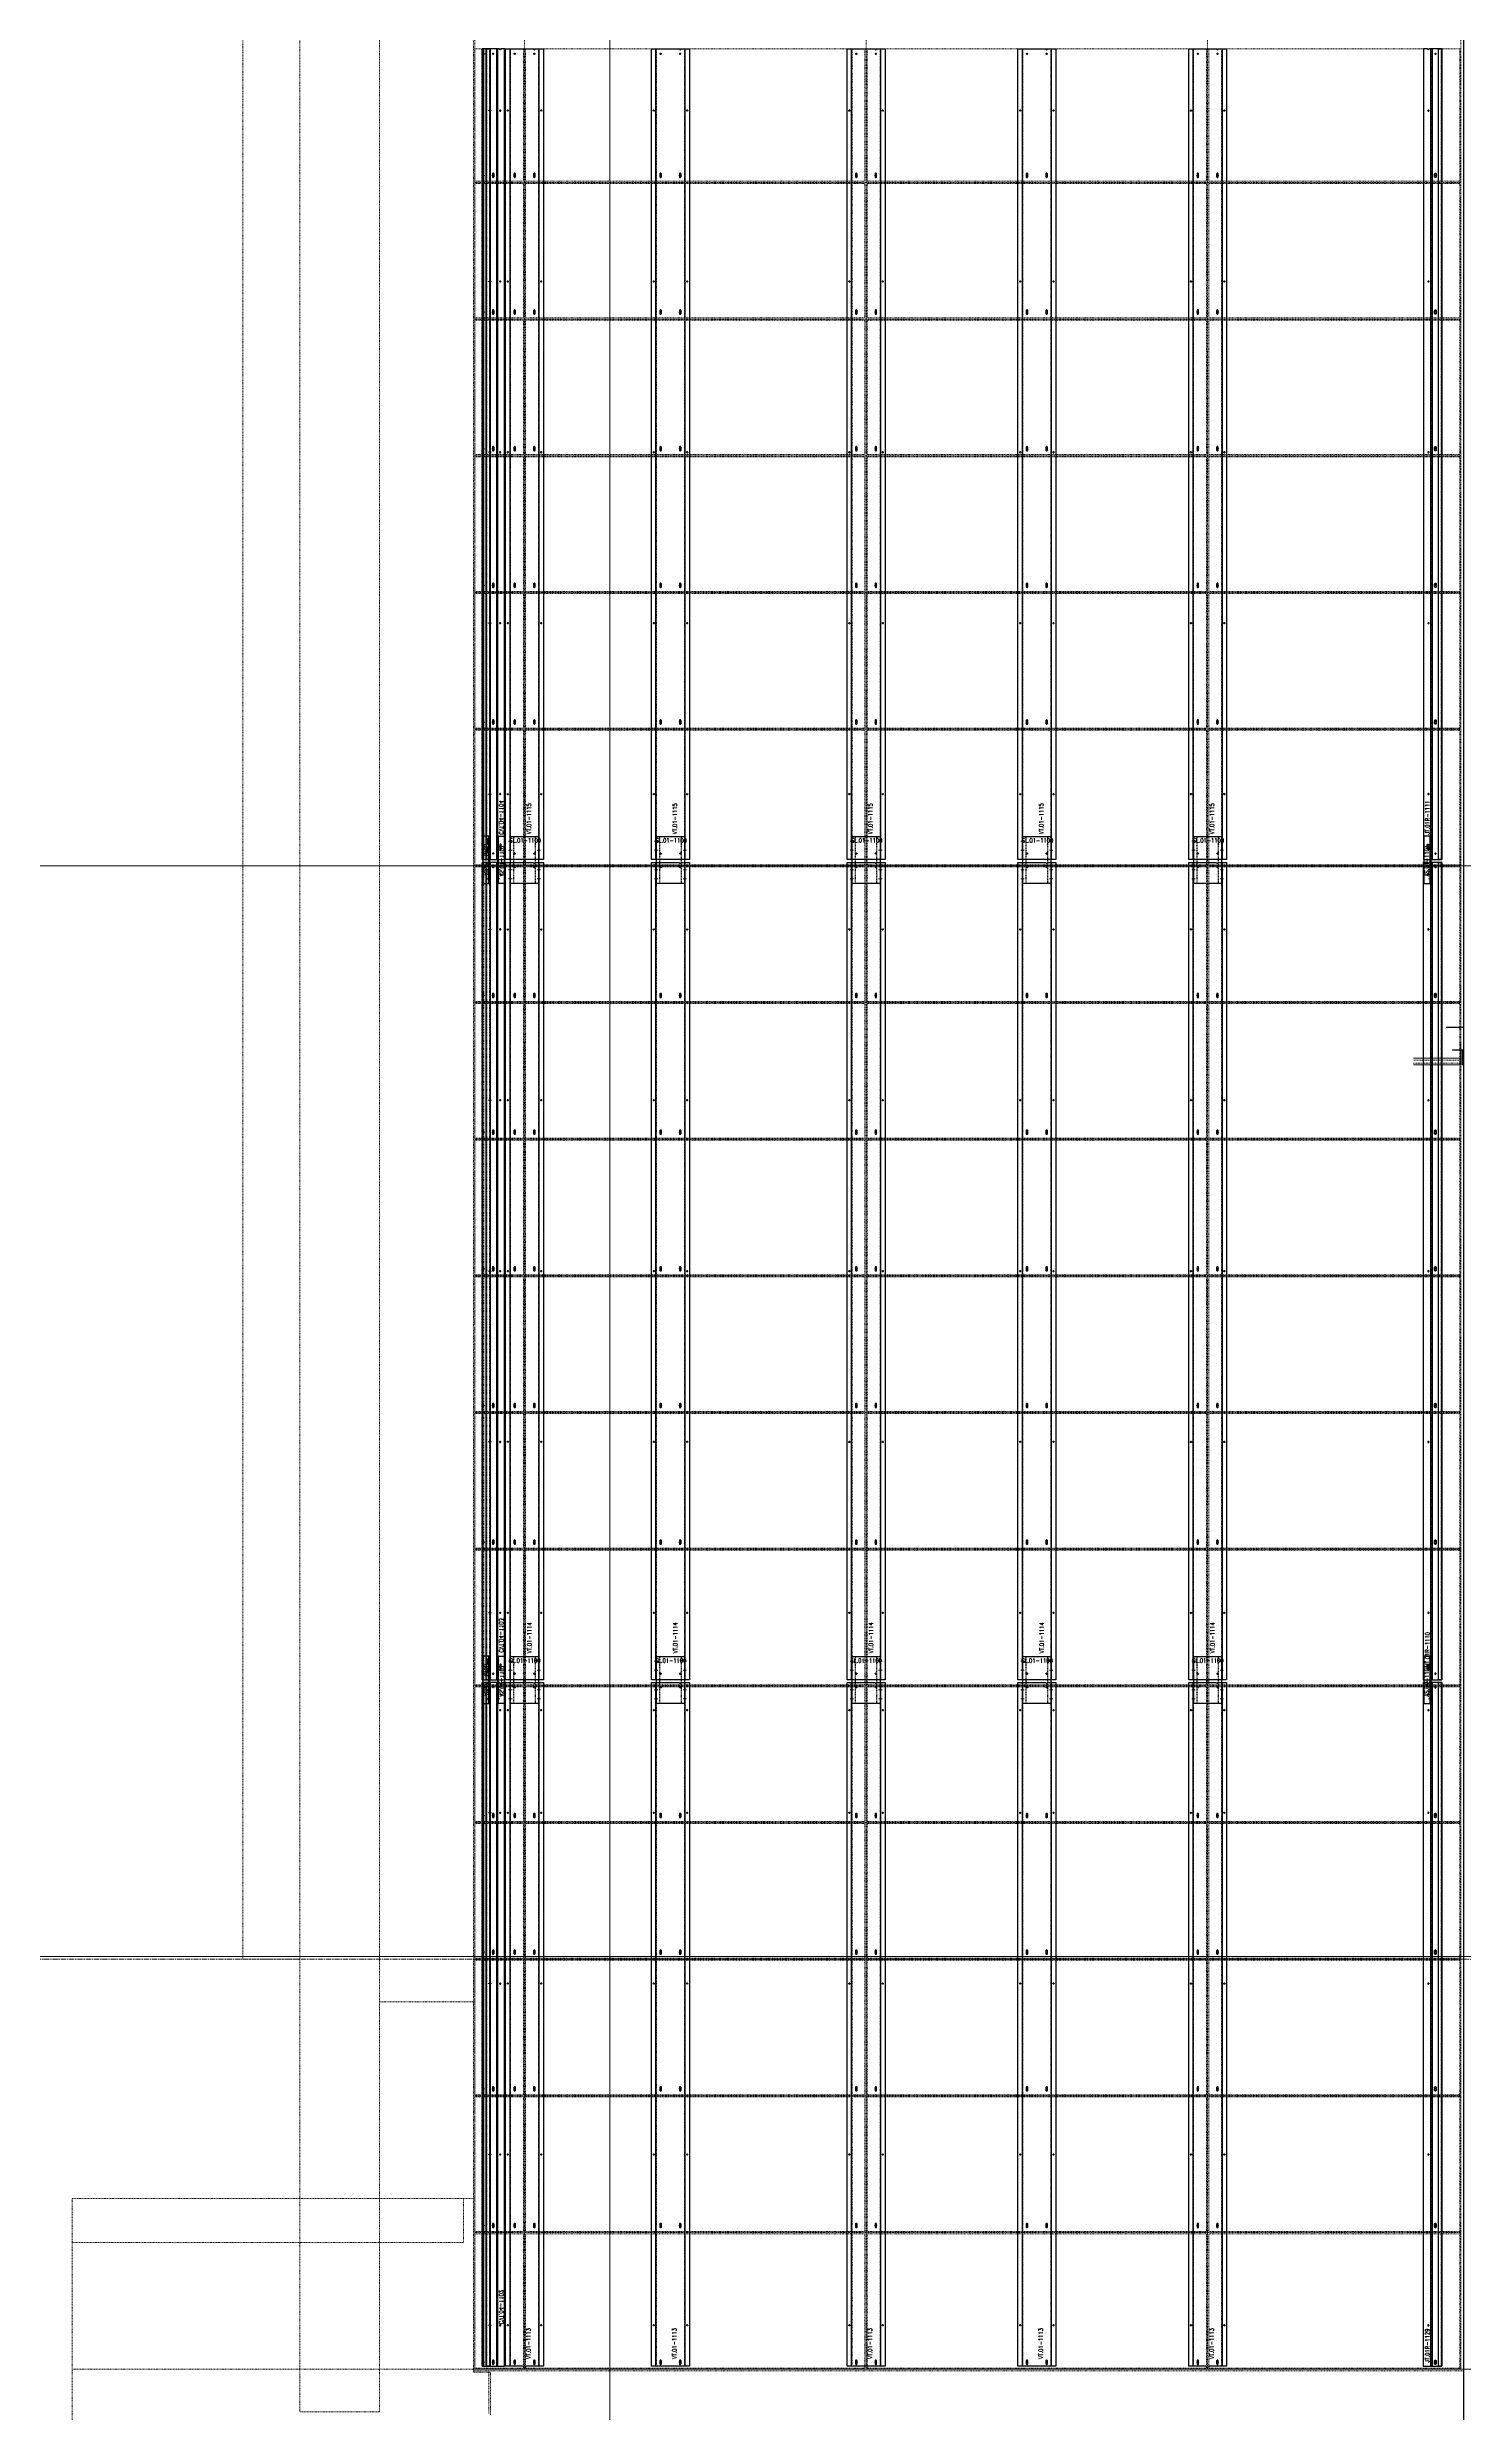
# Model space of a CAD drawing. Header units: inches. Extents: x 11737 to 18084, y -4365 to 1695.
# Drawn here: x 12470.9 to 12719.7, y -156.4 to 258.9 of the extents above; entities that cross this region are included whole.
import ezdxf

# ---------------------------------------------------------------- set-up
doc = ezdxf.new("R2010")
doc.units = ezdxf.units.IN
doc.header["$MEASUREMENT"] = 0
for name, pattern in [('INC-200$0$NBK_CenterX2', [1.083333, 0.666667, -0.125, 0.166667, -0.125]), ('INC-200$0$NBK_Hidden', [0.125, 0.083333, -0.041667]), ('NBK_Center', [0.541667, 0.333333, -0.0625, 0.083333, -0.0625]), ('NBK_Center2', [0.270833, 0.166667, -0.03125, 0.041667, -0.03125]), ('NBK_CenterX2', [1.083333, 0.666667, -0.125, 0.166667, -0.125]), ('NBK_Hidden', [0.125, 0.083333, -0.041667]), ('NBK_Hidden2', [0.0625, 0.041667, -0.020833])]:
    doc.linetypes.add(name, pattern=pattern)
doc.layers.get('Defpoints').update_dxf_attribs({"color": 250, "lineweight": 0})
for name, color, linetype, lineweight in [('!Arch2', 8, 'Continuous', 9), ('!Bracket', 11, 'Continuous', 25), ('!Clip - bent', 20, 'Continuous', 25), ('!Dimension', 50, 'Continuous', 5), ('!Extrusion', 140, 'Continuous', 25), ('!Gridline', 112, 'NBK_CenterX2', 5), ('!Linetype_Center', 220, 'NBK_Center', 9), ('!Linetype_Center2', 222, 'NBK_Center2', 9), ('!Linetype_CenterX2', 224, 'NBK_CenterX2', 9), ('!Linetype_Hidden', 210, 'NBK_Hidden', 9), ('!Misc2', 252, 'NBK_Hidden2', 5), ('!Terracotta', 31, 'Continuous', 20), ('!Terracotta Hatch -- Section', 44, 'Continuous', 5), ('INC-200$0$!Gridline @ 1', 112, 'INC-200$0$NBK_CenterX2', 5), ('INC-200$0$!Linetype_Hidden', 210, 'INC-200$0$NBK_Hidden', 9)]:
    doc.layers.add(name, color=color, linetype=linetype, lineweight=lineweight)
doc.styles.add('Romans', font='romans.shx', dxfattribs={"width": 0.8})

# ---------------------------------------------------------------- blocks, each defined once
blk = doc.blocks.new('WEST ELEVATION GRID')
for p, q in [((-1332.01, -106.7), (-1332.01, 1818.09)), ((-1655, 626.4), (842.95, 626.4)), ((-1655, 434.9), (842.95, 434.9))]:
    blk.add_line(p, q)
blk = doc.blocks.new('A201')
for p, q in [((-1355.98, 1418.92), (-1355.98, 337.92)), ((-1386.49, 330.9), (-1386.49, 1362.9)), ((-1372.49, 1362.9), (-1372.49, 330.9)), ((-1182.03, 1362.9), (-1182.03, 219.9)), ((-1396.49, 1361.53), (-1396.49, 410.4)), ((-1386.49, 410.4), (-1396.49, 410.4)), ((-1355.98, 402.9), (-1372.49, 402.9)), ((-1426.46, 218.4), (-1426.46, 368.4)), ((-1426.46, 368.4), (-1355.98, 368.4)), ((-1357.74, 368.4), (-1357.74, 360.65)), ((-1357.74, 360.65), (-1426.46, 360.65)), ((-1182.03, 338.4), (-1426.46, 338.4)), ((-1182.03, 338.15), (-1355.98, 338.15)), ((-1355.98, 337.92), (-1352.98, 337.92)), ((-1353.26, 330.65), (-1353.26, 338.15)), ((-1352.98, 337.92), (-1352.98, 330.4)), ((-1372.49, 330.9), (-1386.49, 330.9))]:
    blk.add_line(p, q)
blk = doc.blocks.new('EWA-TM TERRACOTTA WEST')
at = {"layer": '!Linetype_Center2'}
for p, q in [((-23.75, 362.4), (-23.75, 1442.21)), ((-15, 362.4), (-15, 1442.4)), ((45, 362.4), (45, 1442.4)), ((105, 362.4), (105, 1442.4)), ((149.5, 362.4), (149.5, 1386.9)), ((-23.75, 746.4), (149.5, 746.4)), ((-23.75, 722.4), (149.5, 722.4)), ((-23.75, 698.4), (149.5, 698.4)), ((-23.75, 674.4), (149.5, 674.4)), ((-23.75, 650.4), (149.5, 650.4)), ((-23.75, 626.4), (149.5, 626.4)), ((-23.75, 602.4), (149.5, 602.4)), ((-23.75, 578.4), (149.5, 578.4)), ((-23.75, 554.4), (149.5, 554.4)), ((-23.75, 530.4), (149.5, 530.4)), ((-23.75, 506.4), (149.5, 506.4)), ((-23.75, 482.4), (149.5, 482.4)), ((-23.75, 458.4), (149.5, 458.4)), ((-23.75, 434.4), (149.5, 434.4)), ((-23.75, 410.4), (149.5, 410.4)), ((-23.75, 386.4), (149.5, 386.4))]:
    blk.add_line(p, q, dxfattribs=at)
at = {"layer": '!Linetype_Center2', "color": 3, "linetype": 'Continuous'}
blk.add_line((1355.45, 362.4), (-24.06, 362.4), dxfattribs=at)
at = {"layer": 'INC-200$0$!Linetype_Hidden'}
for points in [[(-23.75, 746.59), (-15.19, 746.59), (-15.19, 769.84), (-23.75, 769.84)], [(44.81, 746.59), (-14.81, 746.59), (-14.81, 769.84), (44.81, 769.84)], [(45.19, 746.59), (104.81, 746.59), (104.81, 769.84), (45.19, 769.84)], [(149.31, 746.59), (105.19, 746.59), (105.19, 769.84), (149.31, 769.84)], [(-23.75, 746.21), (-15.19, 746.21), (-15.19, 722.59), (-23.75, 722.59)], [(44.81, 746.21), (-14.81, 746.21), (-14.81, 722.59), (44.81, 722.59)], [(45.19, 746.21), (104.81, 746.21), (104.81, 722.59), (45.19, 722.59)], [(149.31, 746.21), (105.19, 746.21), (105.19, 722.59), (149.31, 722.59)], [(-23.75, 698.59), (-15.19, 698.59), (-15.19, 722.21), (-23.75, 722.21)], [(44.81, 698.59), (-14.81, 698.59), (-14.81, 722.21), (44.81, 722.21)], [(45.19, 698.59), (104.81, 698.59), (104.81, 722.21), (45.19, 722.21)], [(149.31, 698.59), (105.19, 698.59), (105.19, 722.21), (149.31, 722.21)], [(-23.75, 698.21), (-15.19, 698.21), (-15.19, 674.59), (-23.75, 674.59)], [(44.81, 698.21), (-14.81, 698.21), (-14.81, 674.59), (44.81, 674.59)], [(45.19, 698.21), (104.81, 698.21), (104.81, 674.59), (45.19, 674.59)], [(149.31, 698.21), (105.19, 698.21), (105.19, 674.59), (149.31, 674.59)], [(-23.75, 650.59), (-15.19, 650.59), (-15.19, 674.21), (-23.75, 674.21)], [(44.81, 650.59), (-14.81, 650.59), (-14.81, 674.21), (44.81, 674.21)], [(45.19, 650.59), (104.81, 650.59), (104.81, 674.21), (45.19, 674.21)], [(149.31, 650.59), (105.19, 650.59), (105.19, 674.21), (149.31, 674.21)], [(-23.75, 650.21), (-15.19, 650.21), (-15.19, 626.59), (-23.75, 626.59)], [(44.81, 650.21), (-14.81, 650.21), (-14.81, 626.59), (44.81, 626.59)], [(45.19, 650.21), (104.81, 650.21), (104.81, 626.59), (45.19, 626.59)], [(149.31, 650.21), (105.19, 650.21), (105.19, 626.59), (149.31, 626.59)], [(-23.75, 602.59), (-15.19, 602.59), (-15.19, 626.21), (-23.75, 626.21)], [(44.81, 602.59), (-14.81, 602.59), (-14.81, 626.21), (44.81, 626.21)], [(45.19, 602.59), (104.81, 602.59), (104.81, 626.21), (45.19, 626.21)], [(149.31, 602.59), (105.19, 602.59), (105.19, 626.21), (149.31, 626.21)], [(-23.75, 602.21), (-15.19, 602.21), (-15.19, 578.59), (-23.75, 578.59)], [(44.81, 602.21), (-14.81, 602.21), (-14.81, 578.59), (44.81, 578.59)], [(45.19, 602.21), (104.81, 602.21), (104.81, 578.59), (45.19, 578.59)], [(149.31, 602.21), (105.19, 602.21), (105.19, 578.59), (149.31, 578.59)], [(-23.75, 554.59), (-15.19, 554.59), (-15.19, 578.21), (-23.75, 578.21)], [(44.81, 554.59), (-14.81, 554.59), (-14.81, 578.21), (44.81, 578.21)], [(45.19, 554.59), (104.81, 554.59), (104.81, 578.21), (45.19, 578.21)], [(149.31, 554.59), (105.19, 554.59), (105.19, 578.21), (149.31, 578.21)], [(-23.75, 554.21), (-15.19, 554.21), (-15.19, 530.59), (-23.75, 530.59)], [(44.81, 554.21), (-14.81, 554.21), (-14.81, 530.59), (44.81, 530.59)], [(45.19, 554.21), (104.81, 554.21), (104.81, 530.59), (45.19, 530.59)], [(149.31, 554.21), (105.19, 554.21), (105.19, 530.59), (149.31, 530.59)], [(-23.75, 506.59), (-15.19, 506.59), (-15.19, 530.21), (-23.75, 530.21)], [(44.81, 506.59), (-14.81, 506.59), (-14.81, 530.21), (44.81, 530.21)], [(45.19, 506.59), (104.81, 506.59), (104.81, 530.21), (45.19, 530.21)], [(149.31, 506.59), (105.19, 506.59), (105.19, 530.21), (149.31, 530.21)], [(-23.75, 506.21), (-15.19, 506.21), (-15.19, 482.59), (-23.75, 482.59)], [(44.81, 506.21), (-14.81, 506.21), (-14.81, 482.59), (44.81, 482.59)], [(45.19, 506.21), (104.81, 506.21), (104.81, 482.59), (45.19, 482.59)], [(149.31, 506.21), (105.19, 506.21), (105.19, 482.59), (149.31, 482.59)], [(-23.75, 458.59), (-15.19, 458.59), (-15.19, 482.21), (-23.75, 482.21)], [(44.81, 458.59), (-14.81, 458.59), (-14.81, 482.21), (44.81, 482.21)], [(45.19, 458.59), (104.81, 458.59), (104.81, 482.21), (45.19, 482.21)], [(149.31, 458.59), (105.19, 458.59), (105.19, 482.21), (149.31, 482.21)], [(-23.75, 458.21), (-15.19, 458.21), (-15.19, 434.59), (-23.75, 434.59)], [(44.81, 458.21), (-14.81, 458.21), (-14.81, 434.59), (44.81, 434.59)], [(45.19, 458.21), (104.81, 458.21), (104.81, 434.59), (45.19, 434.59)], [(149.31, 458.21), (105.19, 458.21), (105.19, 434.59), (149.31, 434.59)], [(-23.75, 410.59), (-15.19, 410.59), (-15.19, 434.21), (-23.75, 434.21)], [(44.81, 410.59), (-14.81, 410.59), (-14.81, 434.21), (44.81, 434.21)], [(45.19, 410.59), (104.81, 410.59), (104.81, 434.21), (45.19, 434.21)], [(149.31, 410.59), (105.19, 410.59), (105.19, 434.21), (149.31, 434.21)], [(-23.75, 410.21), (-15.19, 410.21), (-15.19, 386.59), (-23.75, 386.59)], [(44.81, 410.21), (-14.81, 410.21), (-14.81, 386.59), (44.81, 386.59)], [(45.19, 410.21), (104.81, 410.21), (104.81, 386.59), (45.19, 386.59)], [(149.31, 410.21), (105.19, 410.21), (105.19, 386.59), (149.31, 386.59)], [(-23.75, 362.59), (-15.19, 362.59), (-15.19, 386.21), (-23.75, 386.21)], [(44.81, 362.59), (-14.81, 362.59), (-14.81, 386.21), (44.81, 386.21)], [(45.19, 362.59), (104.81, 362.59), (104.81, 386.21), (45.19, 386.21)], [(149.31, 362.59), (105.19, 362.59), (105.19, 386.21), (149.31, 386.21)]]:
    blk.add_lwpolyline(points, close=True, dxfattribs=at)
blk = doc.blocks.new('A$C5EB96F20')
at = {"layer": '!Linetype_CenterX2', "color": 1}
blk.add_lwpolyline([(-0.49, -2.83), (-0.49, -6.62)], dxfattribs=at)
at = {"layer": '!Terracotta', "color": 1, "linetype": 'ByBlock'}
blk.add_lwpolyline([(-8.81, -6.62), (-0.67, -6.62), (-0.67, -5.44), (-8.81, -5.44)], dxfattribs=at)
at = {"layer": '!Terracotta Hatch -- Section', "color": 1, "linetype": 'NBK_Hidden2'}
blk.add_lwpolyline([(-8.81, -6.27), (-0.67, -6.27), (-0.67, -5.8), (-8.81, -5.8)], dxfattribs=at)
at = {"color": 1, "linetype": 'ByBlock'}
blk.add_lwpolyline([(-2, -4), (-0.3, -4), (-0.3, -6.62), (0, -6.62), (0, 0), (-3, 0), (-3, -0.06), (-0.06, -0.06), (-0.06, -6.56), (-0.24, -6.56), (-0.24, -3.93), (-2, -3.93)], close=True, dxfattribs=at)
blk = doc.blocks.new('A$C5F5C4D7D')
at = {"layer": 'Defpoints', "color": 1, "lineweight": 30}
blk.add_lwpolyline([(149.99, 243.9), (149.99, 1386.9), (208.28, 1386.9), (208.28, 243.9)], close=True, dxfattribs=at)
at = {"layer": 'Defpoints', "color": 1}
blk.add_blockref('A$C5EB96F20', (149.99, 598.04), dxfattribs=at)
blk = doc.blocks.new('GRID_ELEV WEST_W')
at = {"layer": '!Gridline'}
for p, q in [((0.03, -1231.31), (0.03, 403.85)), ((-594.98, -754.91), (1164.09, -754.91)), ((-594.98, -897.77), (1164.09, -897.77))]:
    blk.add_line(p, q, dxfattribs=at)
blk = doc.blocks.new('TAP HOLE_5mm')
at = {"layer": '!Linetype_Center2'}
for points in [[(-0.18, 0), (0.18, 0)], [(0, 0.18), (0, -0.18)]]:
    blk.add_lwpolyline(points, dxfattribs=at)
blk.add_circle((0, 0), 0.101)
blk = doc.blocks.new('WEEP HOLE')
at = {"layer": '!Linetype_Center'}
for p, q in [((-0.22, 0.37), (0.22, 0.37)), ((0, 0.83), (0, -0.08))]:
    blk.add_line(p, q, dxfattribs=at)
at = {"color": 0}
blk.add_lwpolyline([(-0.14, 0.61), (-0.14, 0.14, 0.414214), (0, 0, 0.414214), (0.14, 0.14), (0.14, 0.61, 0.414214), (0, 0.75, 0.414214)], format="xyb", close=True, dxfattribs=at)
blk = doc.blocks.new('SECTION CLEAR HOLE 1')
at = {"layer": '!Linetype_Center2'}
blk.add_line((-0.33, 0, 0), (0.26, 0, 0), dxfattribs=at)
at = {"layer": '!Misc2'}
blk.add_lwpolyline([(-0.12, 0.1), (0, 0.1), (0, -0.1), (-0.12, -0.1)], close=True, dxfattribs=at)
blk = doc.blocks.new('SLOTTED SECTION1')
at = {"layer": '!Linetype_Center2'}
blk.add_lwpolyline([(-0.24, 0), (0.12, 0)], dxfattribs=at)
at = {"layer": '!Misc2'}
blk.add_lwpolyline([(-0.12, 0.47), (0, 0.47), (0, -0.47), (-0.12, -0.47)], close=True, dxfattribs=at)
blk = doc.blocks.new('SLOTTED HOLE 1')
at = {"layer": '!Linetype_Center'}
for p, q in [((0, 0.55), (0, -0.55)), ((-0.22, 0), (0.22, 0))]:
    blk.add_line(p, q, dxfattribs=at)
at = {"color": 0}
blk.add_lwpolyline([(-0.14, 0.33), (-0.14, -0.33, 0.414214), (0, -0.47, 0.414214), (0.14, -0.33), (0.14, 0.33, 0.414214), (0, 0.47, 0.414214)], format="xyb", close=True, dxfattribs=at)
blk = doc.blocks.new('SL.01-1101')
at = {"layer": '!Bracket'}
for points in [[(4.65, -1.3), (4.65, -0.12), (-3.67, -0.12), (-3.67, -1.3)], [(-3.67, -1.3), (-3.67, -1.18), (4.65, -1.18), (4.65, -1.3)]]:
    blk.add_lwpolyline(points, close=True, dxfattribs=at)
at = {"layer": '!Dimension', "xscale": -1, "rotation": 270}
for name, p in [('SECTION CLEAR HOLE 1', (-2.88, -1.18)), ('SECTION CLEAR HOLE 1', (-1.3, -1.18)), ('SLOTTED SECTION1', (2.15, -1.18)), ('SLOTTED SECTION1', (3.73, -1.18))]:
    blk.add_blockref(name, p, dxfattribs=at)
at = {"layer": '!Extrusion', "xscale": -1, "rotation": 270}
blk.add_blockref('TAP HOLE_5mm', (-2.09, -0.83), dxfattribs=at)
at = {"layer": '!Extrusion', "linetype": 'NBK_Hidden', "xscale": -1, "rotation": 270}
blk.add_blockref('SLOTTED HOLE 1', (2.75, -0.83), dxfattribs=at)
at = {"layer": 'Defpoints', "color": 30, "insert": (0.32, -0.6), "char_height": 0.75, "width": 1.65, "attachment_point": 5, "style": 'Romans'}
blk.add_mtext('AS.01-1101', dxfattribs=at)
blk = doc.blocks.new('JT.01R-1129-')
at = {"layer": '!Extrusion'}
blk.add_lwpolyline([(0, 0), (0, 120.02), (-2.22, 120.02, -1), (-2.5, 120.02), (-3.25, 120.02), (-3.25, 0)], format="xyb", close=True, dxfattribs=at)
for points in [[(-1.95, 0), (-1.95, 120.02), (-1.69, 120.02), (-1.69, 0)], [(-0.57, 0), (-0.57, 120.02), (0, 120.02), (0, 0)]]:
    blk.add_lwpolyline(points, close=True, dxfattribs=at)
at = {"layer": '!Extrusion', "linetype": 'NBK_Hidden'}
for points in [[(-1.95, 0), (-1.95, 120.02), (-1.87, 120.02), (-1.87, 0)], [(-0.08, 0), (-0.08, 120.02), (0, 120.02), (0, 0)]]:
    blk.add_lwpolyline(points, close=True, dxfattribs=at)
at = {"layer": '!Extrusion', "xscale": -1}
for name, p in [('TAP HOLE_5mm', (-1.13, 119.19)), ('TAP HOLE_5mm', (-2.36, 115.18)), ('TAP HOLE_5mm', (-2.36, 97.16)), ('WEEP HOLE', (-1.13, 96.3)), ('WEEP HOLE', (-1.13, 72.3)), ('TAP HOLE_5mm', (-2.36, 67.16)), ('WEEP HOLE', (-1.13, 48.3)), ('TAP HOLE_5mm', (-2.36, 37.16)), ('WEEP HOLE', (-1.13, 24.3)), ('TAP HOLE_5mm', (-2.36, 7.16)), ('WEEP HOLE', (-1.13, 0.29))]:
    blk.add_blockref(name, p, dxfattribs=at)
at = {"color": 144, "rotation": 90}
blk.add_blockref('SL.01-1101', (-3.25, 120.02), dxfattribs=at)
at = {"layer": 'Defpoints', "color": 5, "insert": (-2.54, 3.59), "char_height": 0.75, "width": 1.65, "attachment_point": 5, "rotation": 90, "style": 'Romans'}
blk.add_mtext('JT.01R-1129', dxfattribs=at)
blk = doc.blocks.new('JT.01R-1110-')
at = {"layer": '!Extrusion'}
blk.add_lwpolyline([(0, 0), (0, 143.5), (-2.22, 143.5, -1), (-2.5, 143.5), (-3.25, 143.5), (-3.25, 0)], format="xyb", close=True, dxfattribs=at)
for points in [[(-1.95, 0), (-1.95, 143.5), (-1.69, 143.5), (-1.69, 0)], [(-0.57, 0), (-0.57, 143.5), (0, 143.5), (0, 0)]]:
    blk.add_lwpolyline(points, close=True, dxfattribs=at)
at = {"layer": '!Extrusion', "linetype": 'NBK_Hidden'}
for points in [[(-1.95, 0), (-1.95, 143.5), (-1.87, 143.5), (-1.87, 0)], [(-0.08, 0), (-0.08, 143.5), (0, 143.5), (0, 0)]]:
    blk.add_lwpolyline(points, close=True, dxfattribs=at)
at = {"layer": '!Extrusion', "xscale": -1}
for name, p in [('TAP HOLE_5mm', (-1.13, 142.67)), ('TAP HOLE_5mm', (-2.36, 131.75)), ('WEEP HOLE', (-1.13, 119.78)), ('TAP HOLE_5mm', (-2.36, 101.75)), ('WEEP HOLE', (-1.13, 95.78)), ('TAP HOLE_5mm', (-2.36, 71.75)), ('WEEP HOLE', (-1.13, 71.78)), ('WEEP HOLE', (-1.13, 47.78)), ('TAP HOLE_5mm', (-2.36, 41.75)), ('WEEP HOLE', (-1.13, 23.78)), ('TAP HOLE_5mm', (-2.36, 11.75)), ('TAP HOLE_5mm', (-1.13, 1.06))]:
    blk.add_blockref(name, p, dxfattribs=at)
at = {"color": 144, "rotation": 90}
blk.add_blockref('SL.01-1101', (-3.25, 143.5), dxfattribs=at)
at = {"layer": 'Defpoints', "color": 5, "insert": (-2.54, 5.38), "char_height": 0.75, "width": 1.65, "attachment_point": 5, "rotation": 90, "style": 'Romans'}
blk.add_mtext('JT.01R-1110', dxfattribs=at)
blk = doc.blocks.new('JT.01R-1111-')
at = {"layer": '!Extrusion'}
blk.add_lwpolyline([(3.25, 0), (3.25, 142.35), (1.02, 142.35, -1), (0.75, 142.35), (0, 142.35), (0, 0)], format="xyb", close=True, dxfattribs=at)
for points in [[(1.3, 0), (1.3, 142.35), (1.56, 142.35), (1.56, 0)], [(2.68, 0), (2.68, 142.35), (3.25, 142.35), (3.25, 0)]]:
    blk.add_lwpolyline(points, close=True, dxfattribs=at)
at = {"layer": '!Extrusion', "linetype": 'NBK_Hidden'}
for points in [[(1.3, 0), (1.3, 142.35), (1.38, 142.35), (1.38, 0)], [(3.17, 0), (3.17, 142.35), (3.25, 142.35), (3.25, 0)]]:
    blk.add_lwpolyline(points, close=True, dxfattribs=at)
at = {"layer": '!Extrusion', "xscale": -1}
for name, p in [('TAP HOLE_5mm', (2.12, 141.48)), ('TAP HOLE_5mm', (0.89, 131.52)), ('WEEP HOLE', (2.12, 119.78)), ('TAP HOLE_5mm', (0.89, 101.52)), ('WEEP HOLE', (2.12, 95.78)), ('TAP HOLE_5mm', (0.89, 71.52)), ('WEEP HOLE', (2.12, 71.78)), ('WEEP HOLE', (2.12, 47.78)), ('TAP HOLE_5mm', (0.89, 41.52)), ('WEEP HOLE', (2.12, 23.78)), ('TAP HOLE_5mm', (0.89, 11.52)), ('TAP HOLE_5mm', (2.12, 1.06))]:
    blk.add_blockref(name, p, dxfattribs=at)
at = {"layer": 'Defpoints', "color": 5, "insert": (0.71, 7.38), "char_height": 0.75, "width": 1.65, "attachment_point": 5, "rotation": 90, "style": 'Romans'}
blk.add_mtext('JT.01R-1111', dxfattribs=at)
blk = doc.blocks.new('CLEAR SECTION HOLE')
at = {"layer": '!Linetype_Center2'}
blk.add_line((-0.33, 0), (0.26, 0), dxfattribs=at)
at = {"layer": '!Misc2'}
blk.add_lwpolyline([(-0.08, 0.1), (0, 0.1), (0, -0.1), (-0.08, -0.1)], close=True, dxfattribs=at)
blk = doc.blocks.new('SLOTTED SECTION HOLE')
at = {"layer": '!Linetype_Center2'}
blk.add_line((-0.33, 0), (0.26, 0), dxfattribs=at)
at = {"layer": '!Misc2'}
blk.add_lwpolyline([(-0.08, 0.47), (0, 0.47), (0, -0.47), (-0.08, -0.47)], close=True, dxfattribs=at)
blk = doc.blocks.new('VT.01-1114-')
at = {"layer": '!Extrusion'}
blk.add_lwpolyline([(-2.45, 148.09), (2.45, 148.09), (2.45, 139.83), (-2.45, 139.83)], close=True, dxfattribs=at)
at = {"layer": '!Extrusion', "linetype": 'NBK_Hidden2'}
blk.add_lwpolyline([(-1.86, 148.09), (1.86, 148.09), (1.86, 139.83), (-1.86, 139.83)], close=True, dxfattribs=at)
at = {"layer": '!Extrusion'}
blk.add_lwpolyline([(-3.33, 0), (-3.33, 143.5), (1.58, 143.5, 1), (1.86, 143.5), (3.33, 143.5), (3.33, 0)], format="xyb", close=True, dxfattribs=at)
for points in [[(-2.54, 0), (-2.54, 143.5), (1.58, 143.5)], [(1.86, 143.5), (2.54, 143.5), (2.54, 0)]]:
    blk.add_lwpolyline(points, dxfattribs=at)
at = {"layer": '!Extrusion', "linetype": 'NBK_Hidden'}
for points in [[(-2.46, 0), (-2.46, 143.5), (1.58, 143.5)], [(1.86, 143.5), (2.46, 143.5), (2.46, 0)]]:
    blk.add_lwpolyline(points, dxfattribs=at)
at = {"layer": '!Dimension', "rotation": 360}
for name, p in [('CLEAR SECTION HOLE', (-2.46, 142.2)), ('CLEAR SECTION HOLE', (2.54, 142.2)), ('CLEAR SECTION HOLE', (-2.46, 140.62)), ('CLEAR SECTION HOLE', (2.54, 140.62)), ('SLOTTED SECTION HOLE', (-2.46, 3.24)), ('SLOTTED SECTION HOLE', (-2.46, 1.66)), ('SLOTTED SECTION HOLE', (2.54, 3.24)), ('SLOTTED SECTION HOLE', (2.54, 1.66))]:
    blk.add_blockref(name, p, dxfattribs=at)
at = {"layer": '!Extrusion', "rotation": 360}
for name, p in [('TAP HOLE_5mm', (-1.72, 142.67)), ('TAP HOLE_5mm', (1.72, 142.67)), ('TAP HOLE_5mm', (-2.93, 131.75)), ('TAP HOLE_5mm', (2.93, 131.75)), ('WEEP HOLE', (-1.72, 119.78)), ('WEEP HOLE', (1.72, 119.78)), ('TAP HOLE_5mm', (-2.93, 101.75)), ('TAP HOLE_5mm', (2.93, 101.75)), ('WEEP HOLE', (-1.72, 95.78)), ('WEEP HOLE', (1.72, 95.78)), ('TAP HOLE_5mm', (-2.93, 71.75)), ('WEEP HOLE', (-1.72, 71.78)), ('WEEP HOLE', (1.72, 71.78)), ('TAP HOLE_5mm', (2.93, 71.75)), ('WEEP HOLE', (-1.72, 47.78)), ('WEEP HOLE', (1.72, 47.78)), ('TAP HOLE_5mm', (-2.93, 41.75)), ('TAP HOLE_5mm', (2.93, 41.75)), ('WEEP HOLE', (-1.72, 23.78)), ('WEEP HOLE', (1.72, 23.78)), ('TAP HOLE_5mm', (-2.93, 11.75)), ('TAP HOLE_5mm', (2.93, 11.75)), ('TAP HOLE_5mm', (-1.72, 1.06)), ('TAP HOLE_5mm', (1.72, 1.06))]:
    blk.add_blockref(name, p, dxfattribs=at)
at = {"layer": 'Defpoints', "color": 30, "insert": (0.12, 147.38), "char_height": 0.75, "width": 1.65, "attachment_point": 5, "style": 'Romans'}
blk.add_mtext('SL.01-1100', dxfattribs=at)
at = {"layer": 'Defpoints', "color": 1, "insert": (0.85, 7.35), "char_height": 0.75, "width": 1.65, "attachment_point": 5, "rotation": 90, "style": 'Romans'}
blk.add_mtext('VT.01-1114', dxfattribs=at)
blk = doc.blocks.new('HOLE SECTION')
at = {"layer": '!Linetype_Center2'}
blk.add_line((-0.33, 0), (0.26, 0), dxfattribs=at)
at = {"layer": '!Misc2'}
blk.add_lwpolyline([(-0.09, 0.1), (0, 0.1), (0, -0.1), (-0.09, -0.1)], close=True, dxfattribs=at)
blk = doc.blocks.new('19mm WEEP HOLE')
at = {"layer": '!Linetype_Center'}
blk.add_line((-0.37, 0.2), (-0.37, -0.12), dxfattribs=at)
at = {"linetype": 'NBK_Hidden'}
blk.add_lwpolyline([(-0.75, 0.08), (0, 0.08), (0, 0), (-0.75, 0)], close=True, dxfattribs=at)
blk = doc.blocks.new('CVT.04-1104-')
at = {"layer": '!Extrusion'}
blk.add_lwpolyline([(0, 0), (-3.97, 0), (-3.97, 142.35), (-3.34, 142.35, 1), (-3.06, 142.35), (0, 142.35)], format="xyb", close=True, dxfattribs=at)
for points in [[(-2.78, 142.35), (-2.53, 142.35), (-2.53, 0), (-2.78, 0)], [(-1.41, 0), (-0.76, 0), (-0.76, 142.35), (-1.41, 142.35)]]:
    blk.add_lwpolyline(points, close=True, dxfattribs=at)
at = {"layer": '!Extrusion', "linetype": 'NBK_Hidden'}
for points in [[(-1.33, 0), (-1.42, 0), (-1.42, 142.35), (-1.33, 142.35)], [(-0.76, 0), (-0.86, 0), (-0.86, 142.35), (-0.76, 142.35)], [(-0.35, 142.35), (-0.28, 142.35), (-0.28, 0), (-0.35, 0)], [(-0.14, 0), (-0.04, 0), (-0.04, 142.35), (-0.14, 142.35)]]:
    blk.add_lwpolyline(points, close=True, dxfattribs=at)
at = {"layer": '!Dimension', "rotation": 360}
for name, p in [('CLEAR SECTION HOLE', (-0.28, 141.48)), ('HOLE SECTION', (-1.33, 131.52)), ('HOLE SECTION', (-1.33, 101.52)), ('HOLE SECTION', (-1.33, 71.52)), ('HOLE SECTION', (-1.33, 41.52)), ('HOLE SECTION', (-1.33, 11.52)), ('CLEAR SECTION HOLE', (-0.28, 1.06))]:
    blk.add_blockref(name, p, dxfattribs=at)
at = {"layer": '!Extrusion', "xscale": -1}
for name, p in [('TAP HOLE_5mm', (-1.97, 141.48)), ('WEEP HOLE', (-1.97, 119.78)), ('WEEP HOLE', (-1.97, 95.78)), ('WEEP HOLE', (-1.97, 71.78)), ('WEEP HOLE', (-1.97, 47.78)), ('WEEP HOLE', (-1.97, 23.78)), ('TAP HOLE_5mm', (-1.97, 1.06))]:
    blk.add_blockref(name, p, dxfattribs=at)
at = {"layer": '!Extrusion'}
for name, p, rotation in [('TAP HOLE_5mm', (-3.2, 131.52), 360), ('19mm WEEP HOLE', (-0.35, 119.78), 270), ('TAP HOLE_5mm', (-3.2, 101.52), 360), ('19mm WEEP HOLE', (-0.35, 95.78), 270), ('TAP HOLE_5mm', (-3.2, 71.52), 360), ('19mm WEEP HOLE', (-0.35, 71.78), 270), ('19mm WEEP HOLE', (-0.35, 47.78), 270), ('TAP HOLE_5mm', (-3.2, 41.52), 360), ('19mm WEEP HOLE', (-0.35, 23.78), 270), ('TAP HOLE_5mm', (-3.2, 11.52), 360)]:
    blk.add_blockref(name, p, dxfattribs=dict(at, rotation=rotation))
at = {"layer": 'Defpoints', "color": 3, "insert": (-3.38, 7.38), "char_height": 0.75, "width": 1.65, "attachment_point": 5, "rotation": 90, "style": 'Romans'}
blk.add_mtext('CVT.04-1104', dxfattribs=at)
blk = doc.blocks.new('AS.01-1100-')
at = {"layer": '!Bracket'}
for points in [[(4.65, 1.33), (4.65, 0.15), (-3.67, 0.15), (-3.67, 1.33)], [(-3.67, 1.33), (-3.67, 1.21), (4.65, 1.21), (4.65, 1.33)]]:
    blk.add_lwpolyline(points, close=True, dxfattribs=at)
at = {"layer": '!Dimension', "rotation": 270}
for name, p in [('SECTION CLEAR HOLE 1', (-2.09, 1.21)), ('SLOTTED SECTION1', (2.75, 1.21))]:
    blk.add_blockref(name, p, dxfattribs=at)
at = {"layer": '!Extrusion', "rotation": 270}
for p in [(-2.88, 0.86, 0), (-1.3, 0.86, 0)]:
    blk.add_blockref('TAP HOLE_5mm', p, dxfattribs=at)
at = {"layer": '!Extrusion', "linetype": 'NBK_Hidden', "rotation": 270}
for p in [(2.15, 0.86), (3.73, 0.86)]:
    blk.add_blockref('SLOTTED HOLE 1', p, dxfattribs=at)
at = {"layer": 'Defpoints', "color": 30, "insert": (0.49, 0.74), "char_height": 0.75, "width": 1.65, "attachment_point": 5, "style": 'Romans'}
blk.add_mtext('AS.01-1100', dxfattribs=at)
blk = doc.blocks.new('CVT.04-1103-')
at = {"layer": '!Extrusion'}
blk.add_lwpolyline([(0, 0), (-3.97, 0), (-3.97, 143.5), (-3.34, 143.5, 1), (-3.06, 143.5), (0, 143.5)], format="xyb", close=True, dxfattribs=at)
for points in [[(-2.78, 143.5), (-2.53, 143.5), (-2.53, 0), (-2.78, 0)], [(-1.41, 0), (-0.76, 0), (-0.76, 143.5), (-1.41, 143.5)]]:
    blk.add_lwpolyline(points, close=True, dxfattribs=at)
at = {"layer": '!Extrusion', "linetype": 'NBK_Hidden'}
for points in [[(-1.33, 0), (-1.42, 0), (-1.42, 143.5), (-1.33, 143.5)], [(-0.76, 0), (-0.86, 0), (-0.86, 143.5), (-0.76, 143.5)], [(-0.35, 143.5), (-0.28, 143.5), (-0.28, 0), (-0.35, 0)], [(-0.14, 0), (-0.04, 0), (-0.04, 143.5), (-0.14, 143.5)]]:
    blk.add_lwpolyline(points, close=True, dxfattribs=at)
at = {"layer": '!Dimension', "rotation": 360}
for p in [(-0.28, 142.67), (-0.28, 1.06)]:
    blk.add_blockref('CLEAR SECTION HOLE', p, dxfattribs=at)
at = {"layer": '!Dimension'}
for p in [(-1.33, 131.75), (-1.33, 101.75), (-1.33, 71.75), (-1.33, 41.75), (-1.33, 11.75)]:
    blk.add_blockref('HOLE SECTION', p, dxfattribs=at)
at = {"layer": '!Extrusion', "xscale": -1}
for name, p in [('TAP HOLE_5mm', (-1.97, 142.67)), ('WEEP HOLE', (-1.97, 119.78)), ('WEEP HOLE', (-1.97, 95.78)), ('WEEP HOLE', (-1.97, 71.78)), ('WEEP HOLE', (-1.97, 47.78)), ('WEEP HOLE', (-1.97, 23.78)), ('TAP HOLE_5mm', (-1.97, 1.06))]:
    blk.add_blockref(name, p, dxfattribs=at)
at = {"layer": '!Extrusion'}
for name, p, rotation in [('TAP HOLE_5mm', (-3.2, 131.75), 360), ('19mm WEEP HOLE', (-0.35, 119.78), 270), ('TAP HOLE_5mm', (-3.2, 101.75), 360), ('19mm WEEP HOLE', (-0.35, 95.78), 270), ('TAP HOLE_5mm', (-3.2, 71.75), 360), ('19mm WEEP HOLE', (-0.35, 71.78), 270), ('19mm WEEP HOLE', (-0.35, 47.78), 270), ('TAP HOLE_5mm', (-3.2, 41.75), 360), ('19mm WEEP HOLE', (-0.35, 23.78), 270), ('TAP HOLE_5mm', (-3.2, 11.75), 360)]:
    blk.add_blockref(name, p, dxfattribs=dict(at, rotation=rotation))
at = {"color": 144, "rotation": 90}
for name, p in [('SL.01-1101', (-4.08, 143.5)), ('AS.01-1100-', (0, 143.5))]:
    blk.add_blockref(name, p, dxfattribs=at)
at = {"layer": 'Defpoints', "color": 3, "insert": (-3.38, 7.78), "char_height": 0.75, "width": 1.65, "attachment_point": 5, "rotation": 90, "style": 'Romans'}
blk.add_mtext('CVT.04-1103', dxfattribs=at)
blk = doc.blocks.new('CVT.04-1102-')
at = {"layer": '!Extrusion'}
blk.add_lwpolyline([(0, 0), (-3.97, 0), (-3.97, 120.02), (-3.34, 120.02, 1), (-3.06, 120.02), (0, 120.02)], format="xyb", close=True, dxfattribs=at)
for points in [[(-2.78, 120.02), (-2.53, 120.02), (-2.53, 0), (-2.78, 0)], [(-1.41, 0), (-0.76, 0), (-0.76, 120.02), (-1.41, 120.02)]]:
    blk.add_lwpolyline(points, close=True, dxfattribs=at)
at = {"layer": '!Extrusion', "linetype": 'NBK_Hidden'}
for points in [[(-1.33, 0), (-1.42, 0), (-1.42, 120.02), (-1.33, 120.02)], [(-0.76, 0), (-0.86, 0), (-0.86, 120.02), (-0.76, 120.02)], [(-0.35, 120.02), (-0.28, 120.02), (-0.28, 0), (-0.35, 0)], [(-0.14, 0), (-0.04, 0), (-0.04, 120.02), (-0.14, 120.02)]]:
    blk.add_lwpolyline(points, close=True, dxfattribs=at)
at = {"layer": '!Dimension', "rotation": 360}
blk.add_blockref('CLEAR SECTION HOLE', (-0.28, 119.14), dxfattribs=at)
at = {"layer": '!Dimension'}
for p in [(-1.33, 97.16), (-1.33, 67.16), (-1.33, 37.16), (-1.33, 7.16)]:
    blk.add_blockref('HOLE SECTION', p, dxfattribs=at)
at = {"layer": '!Extrusion', "xscale": -1}
for name, p in [('TAP HOLE_5mm', (-1.97, 119.19)), ('WEEP HOLE', (-1.97, 96.3)), ('WEEP HOLE', (-1.97, 72.3)), ('WEEP HOLE', (-1.97, 48.3)), ('WEEP HOLE', (-1.97, 24.3)), ('WEEP HOLE', (-1.97, 0.29))]:
    blk.add_blockref(name, p, dxfattribs=at)
at = {"layer": '!Extrusion'}
for name, p, rotation in [('TAP HOLE_5mm', (-3.2, 115.18), 360), ('TAP HOLE_5mm', (-3.2, 97.16), 360), ('19mm WEEP HOLE', (-0.35, 96.3), 270), ('19mm WEEP HOLE', (-0.35, 72.3), 270), ('TAP HOLE_5mm', (-3.2, 67.16), 360), ('19mm WEEP HOLE', (-0.35, 48.3), 270), ('TAP HOLE_5mm', (-3.2, 37.16), 360), ('19mm WEEP HOLE', (-0.35, 24.3), 270), ('TAP HOLE_5mm', (-3.2, 7.16), 360), ('19mm WEEP HOLE', (-0.35, 0.29), 270)]:
    blk.add_blockref(name, p, dxfattribs=dict(at, rotation=rotation))
at = {"color": 144, "rotation": 90}
for name, p in [('SL.01-1101', (-4.08, 120.02)), ('AS.01-1100-', (0, 120.02))]:
    blk.add_blockref(name, p, dxfattribs=at)
at = {"layer": 'Defpoints', "color": 3, "insert": (-3.38, 10.37), "char_height": 0.75, "width": 1.65, "attachment_point": 5, "rotation": 90, "style": 'Romans'}
blk.add_mtext('CVT.04-1102', dxfattribs=at)
blk = doc.blocks.new('VT.01-1115-')
at = {"layer": '!Extrusion'}
blk.add_lwpolyline([(3.33, 0), (-3.33, 0), (-3.33, 142.35), (1.58, 142.35, 1), (1.86, 142.35), (3.33, 142.35)], format="xyb", close=True, dxfattribs=at)
blk.add_lwpolyline([(1.86, 142.35), (2.54, 142.35), (2.54, 0), (-2.54, 0), (-2.54, 142.35), (1.58, 142.35)], dxfattribs=at)
at = {"layer": '!Extrusion', "linetype": 'NBK_Hidden'}
blk.add_lwpolyline([(1.86, 142.35), (2.46, 142.35), (2.46, 0), (-2.46, 0), (-2.46, 142.35), (1.58, 142.35)], dxfattribs=at)
at = {"layer": '!Dimension'}
for p in [(-2.46, 3.24), (-2.46, 1.66), (2.54, 3.24), (2.54, 1.66)]:
    blk.add_blockref('SLOTTED SECTION HOLE', p, dxfattribs=at)
at = {"layer": '!Extrusion'}
for name, p in [('TAP HOLE_5mm', (-1.72, 141.48)), ('TAP HOLE_5mm', (1.72, 141.48)), ('TAP HOLE_5mm', (-2.93, 131.52)), ('TAP HOLE_5mm', (2.93, 131.52)), ('WEEP HOLE', (-1.72, 119.78)), ('WEEP HOLE', (1.72, 119.78)), ('TAP HOLE_5mm', (-2.93, 101.52)), ('TAP HOLE_5mm', (2.93, 101.52)), ('WEEP HOLE', (-1.72, 95.78)), ('WEEP HOLE', (1.72, 95.78)), ('TAP HOLE_5mm', (-2.93, 71.52)), ('WEEP HOLE', (-1.72, 71.78)), ('WEEP HOLE', (1.72, 71.78)), ('TAP HOLE_5mm', (2.93, 71.52)), ('WEEP HOLE', (-1.72, 47.78)), ('WEEP HOLE', (1.72, 47.78)), ('TAP HOLE_5mm', (-2.93, 41.52)), ('TAP HOLE_5mm', (2.93, 41.52)), ('WEEP HOLE', (-1.72, 23.78)), ('WEEP HOLE', (1.72, 23.78)), ('TAP HOLE_5mm', (-2.93, 11.52)), ('TAP HOLE_5mm', (2.93, 11.52)), ('TAP HOLE_5mm', (-1.72, 1.06)), ('TAP HOLE_5mm', (1.72, 1.06))]:
    blk.add_blockref(name, p, dxfattribs=at)
at = {"layer": 'Defpoints', "color": 1, "insert": (0.77, 7.19), "char_height": 0.75, "width": 1.65, "attachment_point": 5, "rotation": 90, "style": 'Romans'}
blk.add_mtext('VT.01-1115', dxfattribs=at)
blk = doc.blocks.new('VT.01-1113-')
at = {"layer": '!Extrusion'}
blk.add_lwpolyline([(120.02, -1.58, 1), (120.02, -1.86), (120.02, -3.33), (0, -3.33), (0, 3.33), (120.02, 3.33)], format="xyb", close=True, dxfattribs=at)
blk.add_lwpolyline([(120.02, -2.54), (0, -2.54), (0, 2.54), (120.02, 2.54)], dxfattribs=at)
at = {"layer": '!Extrusion', "linetype": 'NBK_Hidden'}
blk.add_lwpolyline([(120.02, -2.46), (0, -2.46), (0, 2.46), (120.02, 2.46)], dxfattribs=at)
at = {"layer": '!Extrusion'}
blk.add_lwpolyline([(124.61, 2.45), (124.61, -2.45), (116.35, -2.45), (116.35, 2.45)], close=True, dxfattribs=at)
at = {"layer": '!Extrusion', "linetype": 'NBK_Hidden2'}
blk.add_lwpolyline([(124.61, 1.86), (124.61, -1.86), (116.35, -1.86), (116.35, 1.86)], close=True, dxfattribs=at)
at = {"layer": '!Dimension', "rotation": 270}
for p in [(117.15, 2.46), (118.73, 2.46), (117.15, -2.54), (118.73, -2.54)]:
    blk.add_blockref('CLEAR SECTION HOLE', p, dxfattribs=at)
at = {"layer": '!Extrusion', "rotation": 270}
for name, p in [('WEEP HOLE', (0.29, 1.72)), ('TAP HOLE_5mm', (7.16, 2.93)), ('WEEP HOLE', (24.3, 1.72)), ('TAP HOLE_5mm', (37.16, 2.93)), ('WEEP HOLE', (48.3, 1.72)), ('TAP HOLE_5mm', (67.16, 2.93)), ('WEEP HOLE', (72.3, 1.72)), ('WEEP HOLE', (96.3, 1.72)), ('TAP HOLE_5mm', (97.16, 2.93)), ('TAP HOLE_5mm', (115.18, 2.93)), ('TAP HOLE_5mm', (119.19, 1.72)), ('WEEP HOLE', (0.29, -1.72)), ('TAP HOLE_5mm', (7.16, -2.93)), ('WEEP HOLE', (24.3, -1.72)), ('TAP HOLE_5mm', (37.16, -2.93)), ('WEEP HOLE', (48.3, -1.72)), ('TAP HOLE_5mm', (67.16, -2.93)), ('WEEP HOLE', (72.3, -1.72)), ('WEEP HOLE', (96.3, -1.72)), ('TAP HOLE_5mm', (97.16, -2.93)), ('TAP HOLE_5mm', (115.18, -2.93)), ('TAP HOLE_5mm', (119.19, -1.72))]:
    blk.add_blockref(name, p, dxfattribs=at)
at = {"layer": 'Defpoints', "color": 30, "insert": (123.88, -0.03), "char_height": 0.75, "width": 1.65, "attachment_point": 5, "rotation": 270, "style": 'Romans'}
blk.add_mtext('SL.01-1100', dxfattribs=at)
at = {"layer": 'Defpoints', "color": 1, "insert": (3.96, -0.69), "char_height": 0.75, "width": 1.65, "attachment_point": 5, "style": 'Romans'}
blk.add_mtext('VT.01-1113', dxfattribs=at)
blk = doc.blocks.new('WEST TRACKS')
at = {"layer": '!Clip - bent', "xscale": -1}
for name, p in [('CVT.04-1104-', (-22.47, 603.48)), ('CVT.04-1103-', (-22.47, 459.48)), ('CVT.04-1102-', (-22.47, 338.96))]:
    blk.add_blockref(name, p, dxfattribs=at)
at = {"layer": '!Clip - bent', "color": 2}
for p in [(-15, 459.48), (10.63, 459.48), (45, 459.48), (75, 459.48), (105, 459.48)]:
    blk.add_blockref('VT.01-1114-', p, dxfattribs=at)
at = {"layer": '!Clip - bent', "color": 3}
blk.add_blockref('JT.01R-1110-', (146.14, 459.48), dxfattribs=at)
at = {"layer": '!Dimension'}
for name, p in [('VT.01-1115-', (-15, 603.48)), ('VT.01-1115-', (10.63, 603.48)), ('VT.01-1115-', (45, 603.48)), ('VT.01-1115-', (75, 603.48)), ('VT.01-1115-', (105, 603.48)), ('JT.01R-1111-', (142.9, 603.48))]:
    blk.add_blockref(name, p, dxfattribs=at)
at = {"layer": '!Dimension', "color": 1, "rotation": 90}
for p in [(-15, 338.96), (10.63, 338.96), (45, 338.96), (75, 338.96), (105, 338.96)]:
    blk.add_blockref('VT.01-1113-', p, dxfattribs=at)
at = {"color": 3}
blk.add_blockref('JT.01R-1129-', (146.14, 338.96), dxfattribs=at)

msp = doc.modelspace()

# ---------------------------------------------------------------- block references
at = {"layer": '!Arch2', "color": 1}
msp.add_blockref('A$C5F5C4D7D', (12569.70873, -511.19035), dxfattribs=at)
at = {"layer": '!Dimension'}
msp.add_blockref('EWA-TM TERRACOTTA WEST', (12569.70873, -511.19035), dxfattribs=at)
at = {"layer": '!Linetype_Hidden'}
msp.add_blockref('A201', (13901.7236, -487.19035), dxfattribs=at)
at = {"color": 3}
msp.add_blockref('WEST TRACKS', (12569.70873, -487.19035), dxfattribs=at)
at = {"layer": 'Defpoints'}
msp.add_blockref('WEST ELEVATION GRID', (13901.7236, -511.19035), dxfattribs=at)
at = {"layer": 'INC-200$0$!Gridline @ 1', "xscale": 1.344, "yscale": 1.344, "zscale": 1.344}
msp.add_blockref('GRID_ELEV WEST_W', (12569.66309, 1129.81085), dxfattribs=at)

doc.saveas('drawing.dxf')
